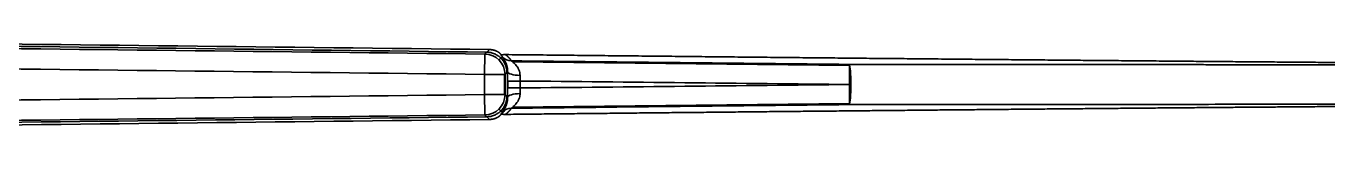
# Model space of a CAD drawing. Header units: millimetres. Extents: x 83 to 1196, y -164 to 735.
# Drawn here: x 213.2 to 264.6, y 59.1 to 63 of the extents above; entities that cross this region are included whole.
import ezdxf

# ---------------------------------------------------------------- set-up
doc = ezdxf.new("R2010")
doc.units = ezdxf.units.MM
doc.layers.add('1', color=7, linetype='Continuous', true_color=0xffffff)

msp = doc.modelspace()

# ---------------------------------------------------------------- linework, layer by layer
at = {"layer": '1', "color": 7, "linetype": 'Continuous', "lineweight": 35}
for p, q in [((231.314, 61.439), (231.323, 62.243)), ((245.701, 61.798), (232.415, 61.94)), ((231.314, 61.439), (232.118, 61.439)), ((231.314, 60.643), (231.314, 61.439)), ((232.101, 61.439), (232.101, 60.643)), ((232.118, 60.643), (232.118, 61.439)), ((232.221, 61.179), (232.221, 60.903)), ((232.221, 61.179), (232.711, 61.179)), ((232.231, 60.903), (232.231, 61.179)), ((232.711, 61.179), (232.711, 60.903)), ((231.314, 60.643), (232.118, 60.643)), ((231.323, 59.839), (231.314, 60.643)), ((232.221, 60.903), (232.711, 60.903)), ((232.415, 60.142), (245.701, 60.284))]:
    msp.add_line(p, q, dxfattribs=at)
for centre, radius, start, end in [((1031.584, 70014.364), 69956.699, 269.30462696, 269.34455812), ((1031.584, 70014.364), 69956.699, 269.30462696, 269.34455812), ((1031.584, 70014.364), 69957.503, 269.30462696, 269.34455812), ((1031.584, -69892.283), 69957.503, 90.65544188, 90.69537304), ((1031.584, -69892.283), 69956.699, 90.65544188, 90.69537304), ((1031.584, -69892.283), 69956.699, 90.65544188, 90.69537304)]:
    msp.add_arc(centre, radius, start, end, dxfattribs=at)
for centre, major_axis, ratio, start_param, end_param in [((201.073, 70014.364), (0, 69967.033), 0.020942, 3.162239, 3.16229), ((231.314, 61.439), (-0.564, 0.573), 0.999568, 3.934259, 5.493184), ((201.144, 69959.636), (0, 69912.246), 0.020942, 3.162257, 3.16233), ((201.867, 70014.364), (0, -69967.033), 0.020942, 0.020484, 0.020535), ((201.938, 69959.636), (0, -69912.246), 0.020942, 0.020503, 0.02054), ((232.375, 62.477), (0.417, 0.281), 0.986704, 3.323745, 4.110972), ((245.686, 61.041), (0, 0.804), 0.095288, 3.289179, 6.135599), ((245.686, 61.041), (-0.008, -0.804), 0.024431, 1.571054, 2.994639), ((201.867, 70014.364), (0, 69967.837), 0.020942, 3.162239, 3.16229), ((201.938, 69959.636), (0, 69913.05), 0.020942, 3.162257, 3.162278), ((232.725, 61.542), (0.502, -0.003), 0.278373, 3.163399, 4.687639), ((231.314, 60.643), (-0.564, -0.573), 0.999568, 0.790002, 2.348926), ((201.867, -69892.283), (0, 69967.837), 0.020942, 6.262488, 6.262539), ((232.725, 60.54), (0.502, 0.003), 0.278373, 1.595546, 3.119787), ((245.686, 61.041), (0.008, -0.804), 0.024431, 0.146954, 1.570539), ((232.375, 59.605), (0.417, -0.281), 0.986704, 2.172214, 2.95944), ((201.938, -69837.555), (0, 69913.05), 0.020942, 6.2625, 6.262521), ((201.073, -69892.283), (0, 69967.033), 0.020942, 6.262488, 6.262539), ((201.144, -69837.555), (0, 69912.246), 0.020942, 6.262448, 6.262521), ((201.867, -69892.283), (0, -69967.033), 0.020942, 3.121057, 3.121109), ((201.938, -69837.555), (0, -69912.246), 0.020942, 3.121052, 3.12109)]:
    msp.add_ellipse(centre, major_axis=major_axis, ratio=ratio, start_param=start_param, end_param=end_param, dxfattribs=at)
for points, knots in [([(231.504, 62.422), (223.312, 62.515), (215.119, 62.609), (198.734, 62.801), (190.541, 62.898), (182.348, 62.998)], [0, 0, 0, 0, 0.5, 0.5, 1, 1, 1, 1]), ([(232.193, 61.513), (232.192, 61.565), (232.187, 61.617), (232.167, 61.72), (232.152, 61.77), (232.112, 61.867), (232.088, 61.913), (232.03, 62), (231.997, 62.041), (231.923, 62.115), (231.883, 62.148), (231.797, 62.207), (231.751, 62.232), (231.655, 62.273), (231.604, 62.289), (231.502, 62.31), (231.45, 62.316), (231.398, 62.317)], [0, 0, 0, 0, 0.125, 0.125, 0.25, 0.25, 0.375, 0.375, 0.5, 0.5, 0.625, 0.625, 0.75, 0.75, 0.875, 0.875, 1, 1, 1, 1]), ([(231.504, 62.422), (231.505, 62.422), (231.507, 62.422), (231.51, 62.422), (231.513, 62.422), (231.515, 62.422), (231.518, 62.422), (231.52, 62.422), (231.522, 62.422), (231.523, 62.422), (231.524, 62.422), (231.525, 62.422), (231.527, 62.421), (231.529, 62.421), (231.532, 62.421), (231.538, 62.42), (231.548, 62.419), (231.559, 62.418), (231.57, 62.417), (231.58, 62.416), (231.59, 62.415), (231.602, 62.413), (231.617, 62.411), (231.634, 62.408), (231.647, 62.405), (231.658, 62.402), (231.667, 62.4), (231.675, 62.398), (231.683, 62.396), (231.691, 62.394), (231.699, 62.392), (231.707, 62.39), (231.715, 62.388), (231.721, 62.385), (231.727, 62.383), (231.73, 62.382), (231.734, 62.38), (231.737, 62.379), (231.74, 62.377), (231.744, 62.376), (231.747, 62.375), (231.751, 62.373), (231.756, 62.371), (231.763, 62.368), (231.772, 62.364), (231.78, 62.361), (231.788, 62.357), (231.795, 62.353), (231.801, 62.351), (231.806, 62.349), (231.809, 62.347), (231.812, 62.346), (231.815, 62.345), (231.818, 62.343), (231.82, 62.342), (231.821, 62.342), (231.821, 62.342), (231.822, 62.341), (231.822, 62.341), (231.822, 62.341), (231.823, 62.341), (231.823, 62.341), (231.823, 62.34), (231.824, 62.34), (231.825, 62.34), (231.827, 62.339), (231.83, 62.336), (231.839, 62.33), (231.852, 62.321), (231.866, 62.312), (231.879, 62.303), (231.889, 62.295), (231.898, 62.288), (231.907, 62.281), (231.915, 62.275), (231.92, 62.271), (231.922, 62.269), (231.924, 62.267), (231.928, 62.264), (231.932, 62.26), (231.936, 62.255), (231.941, 62.25), (231.945, 62.245), (231.949, 62.24), (231.954, 62.235), (231.957, 62.23), (231.961, 62.226), (231.964, 62.222), (231.966, 62.218), (231.968, 62.215), (231.969, 62.212), (231.971, 62.211), (231.971, 62.209), (231.972, 62.208), (231.972, 62.206), (231.972, 62.204), (231.972, 62.202), (231.972, 62.201), (231.972, 62.199), (231.972, 62.198), (231.972, 62.197), (231.972, 62.196), (231.972, 62.195), (231.972, 62.195), (231.971, 62.195), (231.97, 62.194), (231.969, 62.194), (231.969, 62.194)], [0, 0, 0, 0, 0.00149, 0.002681, 0.003873, 0.005065, 0.006256, 0.007448, 0.008044, 0.00864, 0.009141, 0.009654, 0.010467, 0.011581, 0.012997, 0.014715, 0.021156, 0.027056, 0.032416, 0.037503, 0.042589, 0.04769, 0.057932, 0.068172, 0.078371, 0.084442, 0.090521, 0.09661, 0.102696, 0.10878, 0.114833, 0.120897, 0.126963, 0.132984, 0.138995, 0.142714, 0.146437, 0.150165, 0.153896, 0.15763, 0.161363, 0.165096, 0.16883, 0.178786, 0.188742, 0.198698, 0.208652, 0.218607, 0.228562, 0.231896, 0.235456, 0.239242, 0.243253, 0.247363, 0.250158, 0.25125, 0.251704, 0.252295, 0.252885, 0.253476, 0.254067, 0.254657, 0.255218, 0.255691, 0.257505, 0.258955, 0.264617, 0.278784, 0.311561, 0.340085, 0.366481, 0.392877, 0.414705, 0.43877, 0.463568, 0.477923, 0.482904, 0.489371, 0.50087, 0.518603, 0.538117, 0.559416, 0.582502, 0.607378, 0.632734, 0.657485, 0.68163, 0.705169, 0.728105, 0.750436, 0.767957, 0.77899, 0.788078, 0.800331, 0.815753, 0.833885, 0.852356, 0.87083, 0.889307, 0.907787, 0.92627, 0.942012, 0.955048, 0.965375, 0.973243, 0.984053, 1, 1, 1, 1]), ([(232.129, 62.222), (232.121, 62.222), (232.114, 62.222), (232.103, 62.222), (232.099, 62.222), (232.092, 62.222), (232.089, 62.222), (232.079, 62.222), (232.073, 62.221), (232.062, 62.221), (232.057, 62.22), (232.049, 62.219), (232.045, 62.219), (232.038, 62.218), (232.035, 62.218), (232.026, 62.216), (232.021, 62.215), (232.013, 62.213), (232.01, 62.212), (232.004, 62.211), (232.001, 62.21), (231.995, 62.207), (231.991, 62.206), (231.986, 62.203), (231.983, 62.202), (231.979, 62.199), (231.978, 62.198), (231.973, 62.196), (231.971, 62.194), (231.969, 62.194)], [0, 0, 0, 0, 0.03125, 0.03125, 0.046875, 0.046875, 0.0625, 0.0625, 0.09375, 0.09375, 0.125, 0.125, 0.15625, 0.15625, 0.1875, 0.1875, 0.25, 0.25, 0.3125, 0.3125, 0.375, 0.375, 0.5, 0.5, 0.625, 0.625, 0.75, 0.75, 1, 1, 1, 1]), ([(231.969, 62.194), (231.98, 62.181), (231.99, 62.168), (232.005, 62.146), (232.011, 62.135), (232.016, 62.126)], [0, 0, 0, 0, 0.5, 0.5, 1, 1, 1, 1]), ([(232.129, 62.222), (232.493, 62.218), (233.219, 62.211), (234.303, 62.199), (235.38, 62.188), (236.45, 62.177), (237.513, 62.166), (238.568, 62.155), (239.616, 62.144), (240.657, 62.133), (241.691, 62.123), (242.717, 62.112), (243.736, 62.102), (244.747, 62.092), (245.751, 62.082), (246.748, 62.072), (247.738, 62.063), (248.72, 62.053), (249.695, 62.044), (250.663, 62.035), (251.623, 62.026), (252.576, 62.017), (253.522, 62.008), (254.461, 61.999), (255.392, 61.991), (256.316, 61.983), (257.232, 61.975), (258.142, 61.967), (259.044, 61.959), (259.938, 61.951), (260.826, 61.944), (261.706, 61.936), (262.578, 61.929), (263.444, 61.922), (264.302, 61.915), (265.153, 61.908), (265.996, 61.901), (266.833, 61.895), (267.662, 61.889), (268.483, 61.882), (269.297, 61.876), (270.105, 61.871), (270.904, 61.865), (271.697, 61.859), (272.482, 61.854), (273.26, 61.849), (274.03, 61.844), (274.793, 61.839), (275.549, 61.834), (276.298, 61.829), (277.039, 61.825), (277.773, 61.821), (278.5, 61.817), (279.219, 61.813), (279.696, 61.81), (279.934, 61.809)], [0, 0, 0, 0, 0.022837, 0.045521, 0.068053, 0.090432, 0.112658, 0.134732, 0.156653, 0.178421, 0.200037, 0.221499, 0.24281, 0.263967, 0.284972, 0.305825, 0.326524, 0.347071, 0.367465, 0.387707, 0.407796, 0.427732, 0.447516, 0.467147, 0.486625, 0.505951, 0.525124, 0.544144, 0.563012, 0.581727, 0.60029, 0.618699, 0.636957, 0.655061, 0.673013, 0.690812, 0.708459, 0.725953, 0.743294, 0.760483, 0.777519, 0.794403, 0.811133, 0.827712, 0.844137, 0.86041, 0.876531, 0.892498, 0.908314, 0.923976, 0.939486, 0.954844, 0.970048, 0.9851, 1, 1, 1, 1]), ([(232.129, 62.222), (232.132, 62.22), (232.138, 62.216), (232.146, 62.21), (232.155, 62.204), (232.163, 62.197), (232.171, 62.191), (232.179, 62.185), (232.187, 62.178), (232.194, 62.172), (232.202, 62.165), (232.209, 62.159), (232.216, 62.153), (232.224, 62.146), (232.23, 62.14), (232.237, 62.133), (232.244, 62.127), (232.251, 62.121), (232.257, 62.114), (232.263, 62.108), (232.27, 62.102), (232.276, 62.095), (232.282, 62.089), (232.287, 62.083), (232.293, 62.076), (232.298, 62.07), (232.304, 62.064), (232.309, 62.058), (232.314, 62.052), (232.319, 62.045), (232.324, 62.039), (232.329, 62.033), (232.333, 62.028), (232.338, 62.022), (232.342, 62.016), (232.346, 62.01), (232.35, 62.004), (232.354, 61.999), (232.358, 61.993), (232.362, 61.988), (232.365, 61.982), (232.367, 61.979), (232.368, 61.977)], [0, 0, 0, 0, 0.020456, 0.041129, 0.06202, 0.083131, 0.104464, 0.126019, 0.147799, 0.169805, 0.192039, 0.214501, 0.237193, 0.260116, 0.283271, 0.306661, 0.330285, 0.354145, 0.378242, 0.402577, 0.427152, 0.451966, 0.477022, 0.50232, 0.52786, 0.553645, 0.579674, 0.605949, 0.63247, 0.659239, 0.686255, 0.71352, 0.741034, 0.768799, 0.796814, 0.825081, 0.8536, 0.882372, 0.911397, 0.940677, 0.970211, 1, 1, 1, 1]), ([(232.016, 62.126), (232.019, 62.121), (232.023, 62.114), (232.036, 62.096), (232.044, 62.085), (232.058, 62.064), (232.063, 62.057), (232.073, 62.041), (232.078, 62.033), (232.095, 62.006), (232.107, 61.986), (232.125, 61.952), (232.131, 61.94), (232.143, 61.914), (232.149, 61.901), (232.161, 61.872), (232.166, 61.857), (232.178, 61.826), (232.183, 61.809), (232.198, 61.758), (232.207, 61.72), (232.216, 61.657), (232.218, 61.635), (232.222, 61.59), (232.223, 61.567), (232.222, 61.542)], [0, 0, 0, 0, 0.125, 0.125, 0.25, 0.25, 0.3125, 0.3125, 0.375, 0.375, 0.5, 0.5, 0.5625, 0.5625, 0.625, 0.625, 0.6875, 0.6875, 0.75, 0.75, 0.875, 0.875, 0.9375, 0.9375, 1, 1, 1, 1]), ([(232.369, 61.979), (232.37, 61.978), (232.372, 61.976), (232.376, 61.972), (232.382, 61.967), (232.397, 61.954), (232.412, 61.942), (232.428, 61.928), (232.437, 61.921), (232.464, 61.897), (232.483, 61.879), (232.522, 61.839), (232.542, 61.817), (232.571, 61.781), (232.581, 61.769), (232.6, 61.742), (232.609, 61.729), (232.627, 61.7), (232.635, 61.686), (232.651, 61.655), (232.666, 61.624), (232.679, 61.59), (232.688, 61.564), (232.69, 61.555), (232.695, 61.537), (232.697, 61.528), (232.707, 61.481), (232.712, 61.443), (232.711, 61.402)], [0, 0, 0, 0, 0.03125, 0.03125, 0.0625, 0.125, 0.1875, 0.1875, 0.25, 0.25, 0.375, 0.375, 0.5, 0.5, 0.5625, 0.5625, 0.625, 0.625, 0.6875, 0.6875, 0.75, 0.8125, 0.8125, 0.84375, 0.84375, 0.875, 0.875, 1, 1, 1, 1]), ([(245.698, 61.835), (245.783, 61.835), (245.955, 61.835), (246.215, 61.835), (246.478, 61.835), (246.745, 61.835), (247.015, 61.834), (247.288, 61.834), (247.565, 61.834), (247.846, 61.834), (248.13, 61.834), (248.418, 61.833), (248.709, 61.833), (249.004, 61.833), (249.302, 61.833), (249.603, 61.832), (249.908, 61.832), (250.217, 61.832), (250.529, 61.832), (250.844, 61.832), (251.163, 61.831), (251.486, 61.831), (251.812, 61.831), (252.141, 61.83), (252.474, 61.83), (252.811, 61.83), (253.151, 61.83), (253.494, 61.829), (253.841, 61.829), (254.192, 61.829), (254.546, 61.829), (254.903, 61.828), (255.264, 61.828), (255.628, 61.828), (255.996, 61.827), (256.367, 61.827), (256.742, 61.827), (257.121, 61.826), (257.503, 61.826), (257.888, 61.826), (258.277, 61.826), (258.669, 61.825), (259.065, 61.825), (259.464, 61.825), (259.867, 61.824), (260.273, 61.824), (260.683, 61.824), (261.096, 61.823), (261.513, 61.823), (261.933, 61.823), (262.357, 61.822), (262.784, 61.822), (263.215, 61.822), (263.649, 61.821), (264.087, 61.821), (264.528, 61.82), (264.972, 61.82), (265.42, 61.82), (265.872, 61.819), (266.327, 61.819), (266.786, 61.819), (267.248, 61.818), (267.714, 61.818), (268.183, 61.818), (268.655, 61.817), (269.131, 61.817), (269.611, 61.817), (270.094, 61.816), (270.58, 61.816), (271.07, 61.815), (271.564, 61.815), (272.061, 61.815), (272.561, 61.814), (273.065, 61.814), (273.573, 61.814), (274.084, 61.813), (274.598, 61.813), (275.116, 61.813), (275.638, 61.812), (276.163, 61.812), (276.691, 61.812), (277.223, 61.811), (277.758, 61.811), (278.297, 61.81), (278.84, 61.81), (279.385, 61.81), (279.75, 61.809), (279.934, 61.809)], [0, 0, 0, 0, 0.007498, 0.015097, 0.022798, 0.030601, 0.038504, 0.04651, 0.054617, 0.062825, 0.071135, 0.079547, 0.08806, 0.096674, 0.105391, 0.114208, 0.123128, 0.132148, 0.141271, 0.150495, 0.15982, 0.169247, 0.178776, 0.188406, 0.198138, 0.207972, 0.217907, 0.227943, 0.238082, 0.248322, 0.258663, 0.269106, 0.279651, 0.290297, 0.301045, 0.311894, 0.322845, 0.333898, 0.345053, 0.356309, 0.367666, 0.379125, 0.390686, 0.402349, 0.414113, 0.425979, 0.437946, 0.450015, 0.462186, 0.474458, 0.486832, 0.499308, 0.511885, 0.524564, 0.537344, 0.550227, 0.563211, 0.576296, 0.589483, 0.602772, 0.616163, 0.629655, 0.643248, 0.656944, 0.670741, 0.68464, 0.69864, 0.712742, 0.726946, 0.741252, 0.755659, 0.770168, 0.784778, 0.79949, 0.814304, 0.829219, 0.844236, 0.859355, 0.874576, 0.889898, 0.905322, 0.920847, 0.936474, 0.952203, 0.968034, 0.983966, 1, 1, 1, 1]), ([(232.222, 61.542), (232.222, 61.483), (232.222, 61.423), (232.221, 61.302), (232.221, 61.24), (232.221, 61.179)], [0, 0, 0, 0, 0.5, 0.5, 1, 1, 1, 1]), ([(232.711, 61.402), (232.711, 61.366), (232.711, 61.329), (232.711, 61.255), (232.711, 61.217), (232.711, 61.179)], [0, 0, 0, 0, 0.5, 0.5, 1, 1, 1, 1]), ([(232.221, 60.903), (232.221, 60.841), (232.221, 60.78), (232.222, 60.659), (232.222, 60.599), (232.222, 60.54)], [0, 0, 0, 0, 0.5, 0.5, 1, 1, 1, 1]), ([(232.711, 60.679), (232.712, 60.659), (232.71, 60.639), (232.706, 60.601), (232.703, 60.582), (232.691, 60.527), (232.68, 60.492), (232.659, 60.442), (232.651, 60.426), (232.635, 60.396), (232.627, 60.381), (232.6, 60.339), (232.581, 60.313), (232.552, 60.277), (232.542, 60.266), (232.523, 60.244), (232.513, 60.233), (232.483, 60.203), (232.464, 60.185), (232.437, 60.162), (232.429, 60.154), (232.417, 60.144), (232.413, 60.141), (232.405, 60.134), (232.402, 60.131), (232.385, 60.117), (232.374, 60.108), (232.369, 60.103)], [0, 0, 0, 0, 0.0625, 0.0625, 0.125, 0.125, 0.25, 0.25, 0.3125, 0.3125, 0.375, 0.375, 0.5, 0.5, 0.5625, 0.5625, 0.625, 0.625, 0.75, 0.75, 0.8125, 0.8125, 0.84375, 0.84375, 0.875, 0.875, 1, 1, 1, 1]), ([(232.711, 60.903), (232.711, 60.865), (232.711, 60.827), (232.711, 60.753), (232.711, 60.716), (232.711, 60.679)], [0, 0, 0, 0, 0.5, 0.5, 1, 1, 1, 1]), ([(231.398, 59.765), (231.45, 59.766), (231.502, 59.772), (231.604, 59.793), (231.655, 59.809), (231.751, 59.85), (231.797, 59.875), (231.883, 59.933), (231.923, 59.967), (231.997, 60.041), (232.03, 60.082), (232.088, 60.169), (232.112, 60.215), (232.152, 60.312), (232.167, 60.362), (232.187, 60.465), (232.192, 60.517), (232.193, 60.569)], [0, 0, 0, 0, 0.125, 0.125, 0.25, 0.25, 0.375, 0.375, 0.5, 0.5, 0.625, 0.625, 0.75, 0.75, 0.875, 0.875, 1, 1, 1, 1]), ([(232.222, 60.54), (232.222, 60.527), (232.222, 60.515), (232.221, 60.491), (232.221, 60.48), (232.218, 60.446), (232.216, 60.424), (232.21, 60.383), (232.206, 60.363), (232.198, 60.325), (232.193, 60.307), (232.178, 60.255), (232.167, 60.224), (232.143, 60.167), (232.131, 60.142), (232.113, 60.108), (232.107, 60.097), (232.095, 60.076), (232.089, 60.067), (232.073, 60.04), (232.062, 60.024), (232.049, 60.004), (232.044, 59.998), (232.036, 59.987), (232.033, 59.981), (232.023, 59.968), (232.019, 59.961), (232.016, 59.956)], [0, 0, 0, 0, 0.03125, 0.03125, 0.0625, 0.0625, 0.125, 0.125, 0.1875, 0.1875, 0.25, 0.25, 0.375, 0.375, 0.5, 0.5, 0.5625, 0.5625, 0.625, 0.625, 0.75, 0.75, 0.8125, 0.8125, 0.875, 0.875, 1, 1, 1, 1]), ([(279.934, 60.273), (279.743, 60.272), (279.361, 60.27), (278.785, 60.267), (278.204, 60.264), (277.619, 60.26), (277.029, 60.257), (276.434, 60.253), (275.834, 60.25), (275.23, 60.246), (274.621, 60.242), (274.008, 60.238), (273.389, 60.234), (272.766, 60.23), (272.139, 60.225), (271.506, 60.221), (270.869, 60.217), (270.227, 60.212), (269.58, 60.207), (268.929, 60.203), (268.273, 60.198), (267.612, 60.193), (266.947, 60.188), (266.277, 60.182), (265.602, 60.177), (264.922, 60.172), (264.238, 60.166), (263.549, 60.161), (262.855, 60.155), (262.157, 60.149), (261.454, 60.144), (260.746, 60.138), (260.034, 60.132), (259.316, 60.125), (258.594, 60.119), (257.868, 60.113), (257.136, 60.106), (256.4, 60.1), (255.659, 60.093), (254.914, 60.086), (254.164, 60.08), (253.409, 60.073), (252.649, 60.066), (251.885, 60.058), (251.116, 60.051), (250.342, 60.044), (249.564, 60.037), (248.78, 60.029), (247.992, 60.021), (247.2, 60.014), (246.403, 60.006), (245.6, 59.998), (244.794, 59.99), (243.982, 59.982), (243.166, 59.974), (242.345, 59.966), (241.52, 59.957), (240.689, 59.949), (239.854, 59.94), (239.015, 59.932), (238.17, 59.923), (237.321, 59.914), (236.467, 59.905), (235.609, 59.896), (234.746, 59.887), (233.878, 59.878), (233.005, 59.869), (232.422, 59.863), (232.129, 59.859)], [0, 0, 0, 0, 0.011953, 0.024004, 0.036153, 0.048401, 0.060748, 0.073192, 0.085736, 0.098377, 0.111117, 0.123956, 0.136892, 0.149928, 0.163061, 0.176293, 0.189624, 0.203053, 0.21658, 0.230206, 0.24393, 0.257752, 0.271673, 0.285693, 0.299811, 0.314027, 0.328342, 0.342755, 0.357266, 0.371876, 0.386585, 0.401392, 0.416297, 0.431301, 0.446403, 0.461603, 0.476902, 0.4923, 0.507796, 0.52339, 0.539083, 0.554874, 0.570764, 0.586752, 0.602838, 0.619023, 0.635307, 0.651689, 0.668169, 0.684748, 0.701425, 0.7182, 0.735075, 0.752047, 0.769118, 0.786288, 0.803555, 0.820922, 0.838387, 0.85595, 0.873611, 0.891372, 0.90923, 0.927187, 0.945243, 0.963397, 0.981649, 1, 1, 1, 1]), ([(232.369, 60.103), (232.367, 60.101), (232.365, 60.097), (232.361, 60.091), (232.356, 60.085), (232.352, 60.078), (232.347, 60.072), (232.343, 60.066), (232.338, 60.059), (232.333, 60.052), (232.327, 60.046), (232.322, 60.039), (232.316, 60.032), (232.311, 60.025), (232.305, 60.018), (232.299, 60.011), (232.292, 60.004), (232.286, 59.997), (232.279, 59.99), (232.272, 59.983), (232.265, 59.976), (232.258, 59.968), (232.251, 59.961), (232.243, 59.954), (232.235, 59.947), (232.228, 59.939), (232.219, 59.932), (232.211, 59.925), (232.203, 59.917), (232.194, 59.91), (232.185, 59.903), (232.177, 59.896), (232.167, 59.888), (232.158, 59.881), (232.149, 59.874), (232.139, 59.867), (232.132, 59.862), (232.129, 59.86)], [0, 0, 0, 0, 0.034022, 0.067711, 0.101068, 0.134093, 0.166788, 0.199153, 0.23119, 0.2629, 0.294283, 0.32534, 0.356073, 0.386484, 0.416572, 0.446339, 0.475787, 0.504916, 0.533729, 0.562226, 0.590409, 0.618279, 0.645839, 0.673089, 0.700031, 0.726666, 0.752998, 0.779027, 0.804755, 0.830184, 0.855316, 0.880154, 0.904699, 0.928954, 0.952921, 0.976602, 1, 1, 1, 1]), ([(245.698, 60.246), (246.409, 60.246), (247.121, 60.247), (248.546, 60.248), (249.258, 60.249), (251.396, 60.25), (252.821, 60.252), (255.673, 60.254), (257.099, 60.255), (259.952, 60.257), (261.379, 60.259), (264.233, 60.261), (265.66, 60.262), (268.514, 60.264), (269.941, 60.265), (274.223, 60.269), (277.078, 60.271), (279.934, 60.273)], [0, 0, 0, 0, 0.0625, 0.0625, 0.125, 0.125, 0.25, 0.25, 0.375, 0.375, 0.5, 0.5, 0.625, 0.625, 0.75, 0.75, 1, 1, 1, 1]), ([(182.35, 59.084), (190.542, 59.183), (198.735, 59.281), (215.12, 59.473), (223.312, 59.567), (231.504, 59.66)], [0, 0, 0, 0, 0.5, 0.5, 1, 1, 1, 1]), ([(231.969, 59.888), (231.969, 59.888), (231.97, 59.888), (231.971, 59.887), (231.972, 59.887), (231.972, 59.886), (231.972, 59.886), (231.972, 59.885), (231.972, 59.883), (231.972, 59.88), (231.972, 59.877), (231.972, 59.874), (231.971, 59.872), (231.97, 59.87), (231.969, 59.869), (231.968, 59.866), (231.965, 59.862), (231.96, 59.856), (231.955, 59.849), (231.949, 59.841), (231.942, 59.833), (231.935, 59.825), (231.929, 59.819), (231.925, 59.815), (231.923, 59.813), (231.921, 59.811), (231.916, 59.807), (231.908, 59.801), (231.899, 59.794), (231.89, 59.787), (231.88, 59.779), (231.867, 59.771), (231.853, 59.761), (231.841, 59.753), (231.832, 59.747), (231.829, 59.745), (231.827, 59.743), (231.826, 59.743), (231.825, 59.742), (231.824, 59.742), (231.824, 59.742), (231.823, 59.741), (231.823, 59.741), (231.823, 59.741), (231.822, 59.741), (231.822, 59.741), (231.822, 59.74), (231.82, 59.74), (231.818, 59.739), (231.815, 59.738), (231.812, 59.736), (231.809, 59.735), (231.807, 59.734), (231.802, 59.732), (231.796, 59.729), (231.788, 59.725), (231.779, 59.721), (231.768, 59.716), (231.757, 59.711), (231.748, 59.708), (231.741, 59.705), (231.735, 59.702), (231.729, 59.699), (231.725, 59.698), (231.721, 59.696), (231.718, 59.695), (231.713, 59.694), (231.709, 59.693), (231.705, 59.692), (231.7, 59.69), (231.696, 59.689), (231.686, 59.687), (231.671, 59.683), (231.655, 59.679), (231.641, 59.675), (231.631, 59.674), (231.621, 59.672), (231.61, 59.67), (231.599, 59.668), (231.588, 59.667), (231.576, 59.665), (231.564, 59.664), (231.55, 59.663), (231.539, 59.662), (231.532, 59.661), (231.529, 59.661), (231.527, 59.66), (231.525, 59.66), (231.524, 59.66), (231.523, 59.66), (231.522, 59.66), (231.52, 59.66), (231.518, 59.66), (231.515, 59.66), (231.513, 59.66), (231.51, 59.66), (231.507, 59.66), (231.505, 59.66), (231.504, 59.66)], [0, 0, 0, 0, 0.01587, 0.026627, 0.034457, 0.044734, 0.057706, 0.073372, 0.106479, 0.139575, 0.172662, 0.201393, 0.219939, 0.226541, 0.236013, 0.248354, 0.283546, 0.320223, 0.358387, 0.397973, 0.435277, 0.468185, 0.496711, 0.508287, 0.514797, 0.519814, 0.534242, 0.559152, 0.583328, 0.605257, 0.631773, 0.658289, 0.686943, 0.719868, 0.730376, 0.736804, 0.739787, 0.741245, 0.743067, 0.743542, 0.744107, 0.744701, 0.745296, 0.74589, 0.746485, 0.747079, 0.747536, 0.748633, 0.751442, 0.75557, 0.7596, 0.763404, 0.76698, 0.77033, 0.780331, 0.790332, 0.800332, 0.815335, 0.830338, 0.837839, 0.84534, 0.852834, 0.860311, 0.863668, 0.867021, 0.87038, 0.873751, 0.877139, 0.880526, 0.88391, 0.887291, 0.890667, 0.905952, 0.921212, 0.927359, 0.933515, 0.939692, 0.945865, 0.952041, 0.958188, 0.964318, 0.970551, 0.977469, 0.985168, 0.986895, 0.988317, 0.989437, 0.990255, 0.990771, 0.991276, 0.991878, 0.992479, 0.993683, 0.994886, 0.996089, 0.997293, 0.998496, 1, 1, 1, 1]), ([(232.016, 59.956), (232.011, 59.946), (232.005, 59.936), (231.99, 59.914), (231.98, 59.901), (231.969, 59.888)], [0, 0, 0, 0, 0.5, 0.5, 1, 1, 1, 1]), ([(231.969, 59.888), (231.971, 59.887), (231.973, 59.886), (231.978, 59.883), (231.979, 59.882), (231.983, 59.88), (231.986, 59.879), (231.991, 59.876), (231.995, 59.874), (232.002, 59.872), (232.004, 59.871), (232.01, 59.869), (232.014, 59.868), (232.022, 59.866), (232.026, 59.866), (232.035, 59.864), (232.038, 59.864), (232.045, 59.863), (232.049, 59.862), (232.058, 59.862), (232.063, 59.861), (232.073, 59.86), (232.079, 59.86), (232.089, 59.86), (232.092, 59.86), (232.099, 59.86), (232.103, 59.859), (232.114, 59.859), (232.121, 59.859), (232.129, 59.859)], [0, 0, 0, 0, 0.25, 0.25, 0.375, 0.375, 0.5, 0.5, 0.625, 0.625, 0.6875, 0.6875, 0.75, 0.75, 0.8125, 0.8125, 0.84375, 0.84375, 0.875, 0.875, 0.90625, 0.90625, 0.9375, 0.9375, 0.953125, 0.953125, 0.96875, 0.96875, 1, 1, 1, 1]), ([(232.092, 60.019), (232.078, 59.994), (232.061, 59.967), (232.023, 59.92), (232.006, 59.9), (231.985, 59.879)], [0, 0, 0, 0, 0.604809, 0.604809, 1, 1, 1, 1])]:
    msp.add_open_spline(points, degree=3, knots=knots, dxfattribs=at)
for points in [[(231.398, 62.317), (215.07, 62.52), (198.743, 62.729), (182.416, 62.944)], [(232.368, 61.977), (236.812, 61.929), (241.255, 61.882), (245.698, 61.835)], [(232.711, 61.179), (237.043, 61.133), (241.374, 61.087), (245.706, 61.041)], [(232.711, 60.903), (237.043, 60.949), (241.374, 60.995), (245.706, 61.041)], [(232.369, 60.103), (236.812, 60.151), (241.255, 60.198), (245.698, 60.246)], [(182.478, 59.189), (198.785, 59.386), (215.091, 59.579), (231.398, 59.765)]]:
    msp.add_open_spline(points, degree=3, dxfattribs=at)

doc.saveas('drawing.dxf')
